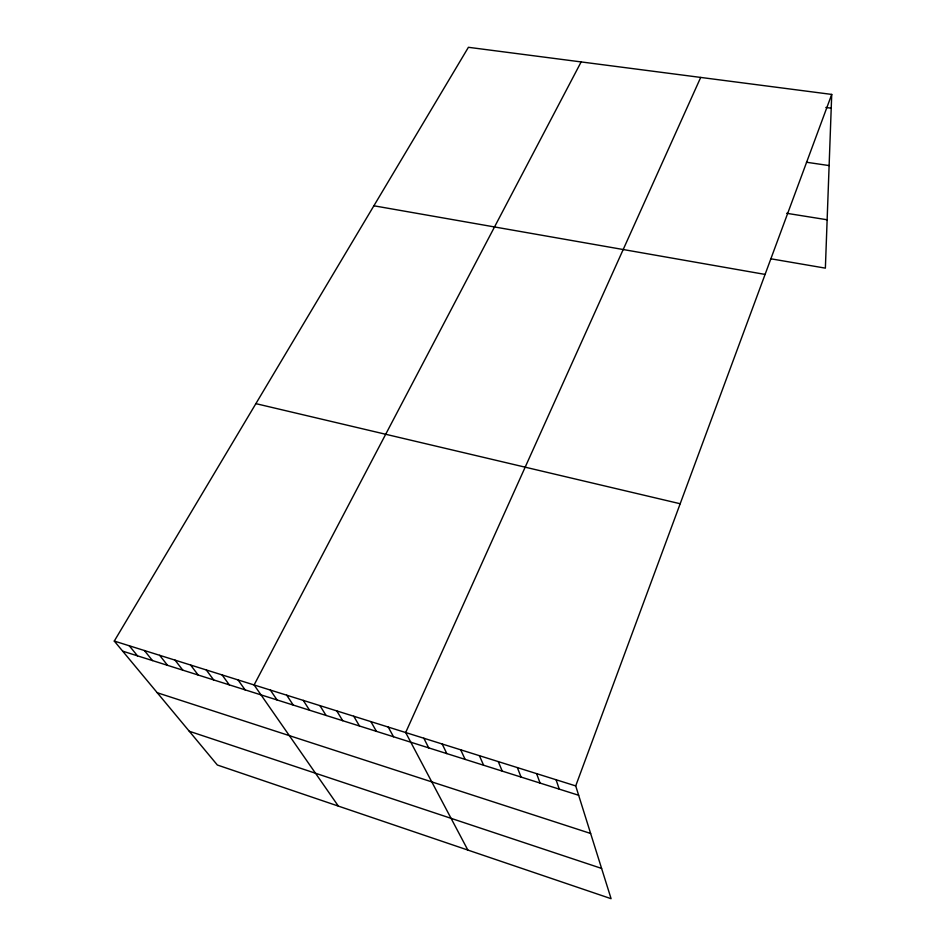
<?xml version="1.0" encoding="UTF-8"?>
<svg xmlns="http://www.w3.org/2000/svg" width="946" height="946" viewBox="0 0 946 946"><rect width="100%" height="100%" fill="white"/><g stroke="black" fill="none" stroke-linecap="round" stroke-linejoin="round"><path stroke-width="1.42" d="M831.723 94.423L575.712 785.913L611.104 898.7L217.355 765.018L114.277 641.069L468.412 47.3L831.723 94.423L825.373 268.144L770.895 258.802M700.702 77.43L405.668 732.535L467.856 850.064M581.14 61.928L254.107 684.963L338.361 806.11M825.834 107.466L831.227 108.187M806.489 162.251L829.122 165.574M786.682 213.299L827.135 219.768M373.895 205.79L765.089 274.423M255.881 403.646L680.186 503.745M114.277 641.069L575.712 785.913M122.661 651.155L578.656 795.267M157.237 692.732L590.635 833.473M189.259 731.246L601.597 868.416M129.271 645.775L137.513 655.85M144.407 650.529L152.483 660.58M159.661 655.318L167.584 665.357M175.057 660.154L182.815 670.17M190.595 665.026L198.187 675.03M206.263 669.945L213.678 679.926M222.062 674.9L229.322 684.869M238.014 679.914L245.085 689.847M270.343 690.06L277.048 699.957M286.721 695.204L293.248 705.066M303.252 700.383L309.59 710.233M319.925 705.621L326.074 715.448M336.764 710.907L342.712 720.698M353.745 716.24L359.504 726.008M370.891 721.621L376.437 731.364M388.203 727.048L393.536 736.768M423.832 738.235L428.727 747.884M442.172 743.994L446.843 753.607M460.69 749.811L465.125 759.39M479.397 755.677L483.595 765.219M498.282 761.601L502.231 771.12M517.356 767.596L521.057 777.068M536.607 773.639L540.071 783.075M556.071 779.74L559.263 789.141"/></g></svg>
